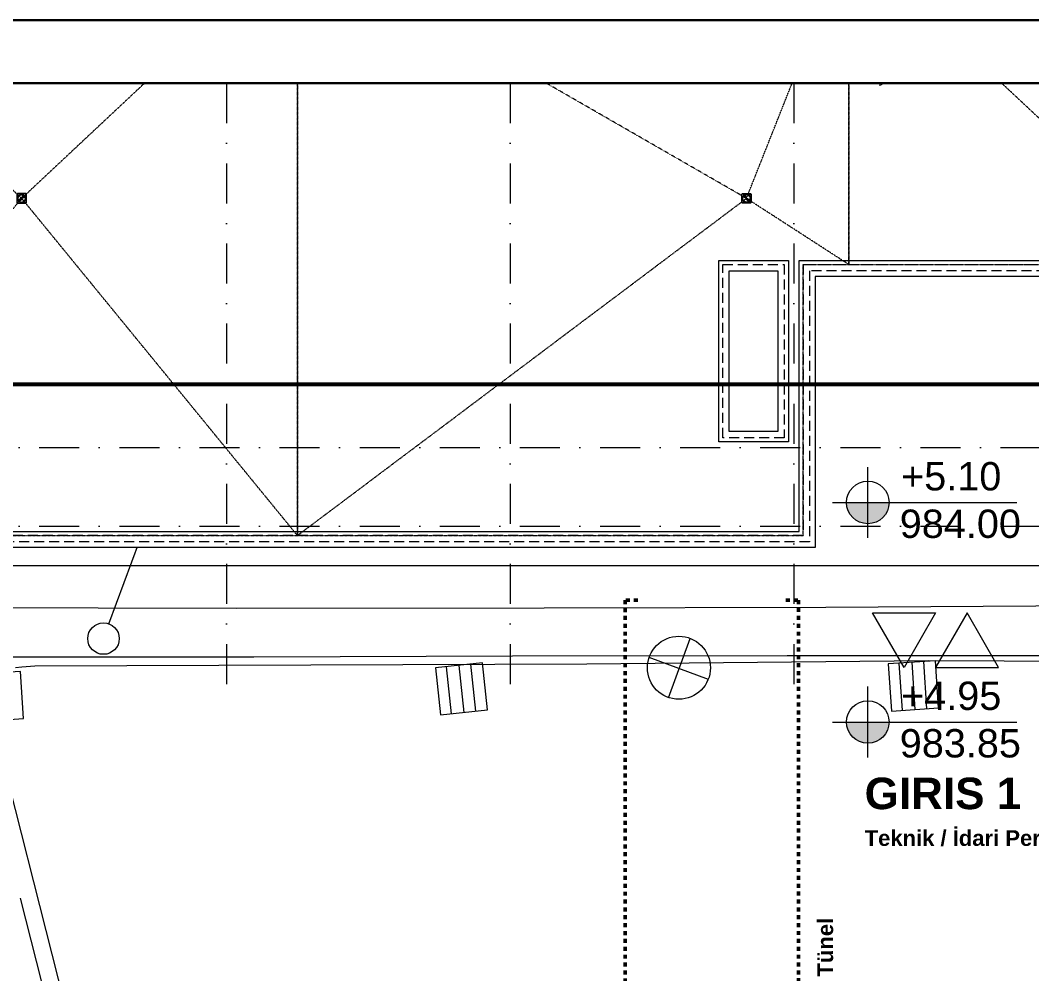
# Model space of a CAD drawing. Header units: centimetres. Extents: x 392964 to 515689, y 49661 to 58661.
# Drawn here: x 401422 to 403027, y 57148 to 58661 of the extents above; entities that cross this region are included whole.
import ezdxf
from ezdxf.enums import TextEntityAlignment as Align
from ezdxf.xclip import XClip

# ---------------------------------------------------------------- set-up
doc = ezdxf.new("R2010")
doc.units = ezdxf.units.CM
doc.header["$XCLIPFRAME"] = 0
for name, pattern in [('11014', [15, 7.5, 7.5]), ('11019', [0]), ('11021', [0]), ('3+1_3b$0$DASHED', [0.25, 0.125, -0.125]), ('ACAD_ISO03W100', [30, 12, -18]), ('BORDER', [1.75, 0.5, -0.25, 0.5, -0.25, 0, -0.25]), ('DASHDOT', [25.4, 12.7, -6.35, 0, -6.35]), ('HIDDEN', [9.525, 6.35, -3.175])]:
    doc.linetypes.add(name, pattern=pattern)
doc.layers.get('0').update_dxf_attribs({"lineweight": 9})
for name, color, linetype, lineweight in [('---___EB_draft00_parselsiniri', 8, 'BORDER', 9), ('---___EB_draft01_aks', 8, 'Continuous', 9), ('---___EB_draft02_tasiyici', 5, 'Continuous', 50), ('---___EB_draft03_cihazlar', 8, 'Continuous', 9), ('---___EB_draft04_ind', 8, 'Continuous', 9), ('0-KRCN-VAZİYET-030426', 8, 'Continuous', 9), ('0-KRCN-Z-ANTET', 71, 'Continuous', 30), ('___T_yazı kot', 8, 'Continuous', 9), ('AS_GOR', 8, 'Continuous', 9), ('AS_PYZ_YOL_ARAC', 8, 'Continuous', 9), ('AS_TA_HIDDEN', 8, 'HIDDEN', 9), ('AS_TES_SUZGEC', 8, 'Continuous', 9), ('AS_YAZI', 8, 'Continuous', 9), ('AS_YAZI_EGIM', 8, 'Continuous', 9), ('GEB-BEZUG', 8, 'Continuous', 9), ('S_CAD_SOK_LAMBASI', 8, 'Continuous', 9), ('S_IZGARA', 8, 'Continuous', 9), ('S_ROGAR_KAPAGI', 8, 'Continuous', 9), ('SINIR_DUVAR_TEK', 8, '11019', 9), ('SINIR_IST_DUVARI', 8, '11021', 9), ('SINIR_TEL_TEK', 8, '11014', 9), ('YOL_SOSE', 8, 'Continuous', 9)]:
    doc.layers.add(name, color=color, linetype=linetype, lineweight=lineweight)
doc.layers.add('---___EB_draft04_yazi', color=8, linetype='Continuous')
doc.styles.add('_yazı-50', font='arial.ttf')
doc.styles.add('Kalin02', font='arialbd.ttf')

# ---------------------------------------------------------------- blocks, each defined once
blk = doc.blocks.new('12003')
at = {"layer": 'S_CAD_SOK_LAMBASI'}
for p, q in [((-1, 5.5), (1, 5.5)), ((0, 0.5), (0, 4.693))]:
    blk.add_line(p, q, dxfattribs=at)
blk.add_circle((0, 0), 0.5, dxfattribs=at)
blk.add_arc((0, 5.53), 0.837, 183.298, 356.9072, dxfattribs=at)
blk = doc.blocks.new('12038')
at = {"layer": 'S_IZGARA'}
for p, q in [((-0.495, -1), (-0.495, 1)), ((0, -1), (0, 1)), ((0.548, -1), (0.548, 1))]:
    blk.add_line(p, q, dxfattribs=at)
at = {"layer": 'S_IZGARA', "flags": 128}
blk.add_lwpolyline([(1, 1), (-1, 1), (-1, -1), (1, -1), (1, 1)], dxfattribs=at)
blk = doc.blocks.new('12027')
at = {"layer": 'S_ROGAR_KAPAGI'}
for p, q in [((0.02, -1.01), (0.02, 0.99)), ((-1, -0.02), (1, -0.02))]:
    blk.add_line(p, q, dxfattribs=at)
blk.add_circle((0.005, -0.002), 1, dxfattribs=at)
blk = doc.blocks.new('Akyurt_Tm33')
at = {"layer": 'SINIR_DUVAR_TEK'}
blk.add_polyline3d([(501824.259, 4439258.418, 985.771), (501833.515, 4439261.92, 985.531), (501847.291, 4439266.942, 985.051), (501863.205, 4439272.759, 984.411), (501875.591, 4439277.305, 984.011)], dxfattribs=at)
at = {"layer": 'SINIR_IST_DUVARI', "elevation": 983.491, "flags": 128}
blk.add_lwpolyline([(501884.342, 4439278.905), (501876.652, 4439276.036)], dxfattribs=at)
at = {"layer": 'SINIR_IST_DUVARI'}
for points in [[(501875.591, 4439277.305, 984.091), (501884.745, 4439280.696, 983.731), (501893.123, 4439283.808, 983.411), (501904.036, 4439287.92, 983.091), (501918.124, 4439293.151, 982.771), (501924.471, 4439295.418, 982.691)], [(501925.085, 4439294.006, 982.851), (501918.349, 4439291.475, 982.811), (501907.031, 4439287.303, 983.051), (501892.509, 4439281.939, 983.371), (501884.342, 4439278.905, 983.491)], [(501876.652, 4439276.036, 983.451), (501868.771, 4439273.127, 983.691), (501859.126, 4439269.571, 983.891), (501850.529, 4439266.363, 984.051), (501840.898, 4439262.772, 984.251), (501826.052, 4439257.281, 984.651)]]:
    blk.add_polyline3d(points, dxfattribs=at)
at = {"layer": 'SINIR_TEL_TEK', "extrusion": (-0.003691, 0.005365, 0.999979), "elevation": 22946.918, "flags": 128}
blk.add_lwpolyline([(501872.557, 4439207.067), (501879.521, 4439196.946)], dxfattribs=at)
at = {"layer": 'YOL_SOSE'}
for points in [[(501872.584, 4439263.151, 983.571), (501877.58, 4439255.203, 983.731), (501877.94, 4439254.936, 983.731), (501878.086, 4439254.866, 983.731), (501878.291, 4439254.82, 983.731), (501878.752, 4439254.934, 983.731), (501879.539, 4439255.458, 983.731), (501879.678, 4439255.584, 983.731), (501879.788, 4439255.793, 983.731), (501879.779, 4439256.047, 983.731), (501879.699, 4439256.257, 983.731), (501874.82, 4439263.662, 983.571), (501869.415, 4439271.495, 983.491)], [(501869.664, 4439273.103, 983.571), (501869.853, 4439273.191, 983.571), (501870.224, 4439273.366, 983.531), (501886.63, 4439279.497, 983.291), (501896.755, 4439283.35, 983.131), (501905.823, 4439286.661, 982.891), (501918.4, 4439291.325, 982.731), (501924.848, 4439293.68, 982.611), (501926.673, 4439294.262, 982.665), (501926.743, 4439294.253, 982.665), (501926.858, 4439294.198, 982.665), (501926.929, 4439294.13, 982.665), (501932.186, 4439286.796, 983.025), (501938.46, 4439277.816, 983.105), (501946.551, 4439266.563, 983.025), (501954.507, 4439255.175, 983.025), (501959.402, 4439247.977, 983.185), (501969.202, 4439233.705, 983.345), (501976.935, 4439222.867, 983.505), (501988.749, 4439206.128, 983.825), (501994.563, 4439197.769, 983.745), (502008.907, 4439177.023, 984.131), (502018.773, 4439163.18, 984.291), (502021.701, 4439158.944, 984.451)]]:
    blk.add_polyline3d(points, dxfattribs=at)
at = {"layer": 'S_CAD_SOK_LAMBASI'}
blk.add_blockref('12003', (501871.969, 4439274.933, 983.411), dxfattribs=at)
at = {"layer": 'S_IZGARA'}
for p, xscale, yscale, zscale, rotation in [((501896.594, 4439282.432, 983.131), 0.7500000000000001, 0.7500000000000001, 0.7500000000000001, 204.1110702664103), ((501883.176, 4439277.372, 983.411), 0.75, 0.75, 0.75, 206.2924396918266), ((501869.478, 4439272.052, 983.571), 0.7500000000000002, 0.7500000000000002, 0.7500000000000002, 204.1753784397529)]:
    blk.add_blockref('12038', p, dxfattribs=dict(at, xscale=xscale, yscale=yscale, zscale=zscale, rotation=rotation))
at = {"layer": 'S_ROGAR_KAPAGI'}
blk.add_blockref('12027', (501889.411, 4439280.396, 983.251), dxfattribs=at)
blk = doc.blocks.new('Aks_T')
at = {"layer": '---___EB_draft01_aks', "linetype": 'DASHDOT', "ltscale": 10}
for points in [[(17220, 550), (17220, -5450)], [(18120, 550), (18120, -5450)], [(19020, 550), (19020, -5450)], [(-430, -4650), (23050, -4650)], [(-430, -4900), (23050, -4900)]]:
    blk.add_lwpolyline(points, dxfattribs=at)
blk = doc.blocks.new('OPK-site-surrounding-R01')
at = {"layer": '---___EB_draft00_parselsiniri', "linetype": 'DASHDOT', "ltscale": 5, "const_width": 5, "flags": 128}
blk.add_lwpolyline([(-303.7, 52.5), (22545.3, 391.1), (23723.4, -711), (24047.6, -4450), (-299.9, -4450)], close=True, dxfattribs=at)
at = {"layer": 'AS_PYZ_YOL_ARAC'}
blk.add_lwpolyline([(22800, -3450), (22800, 430.1, 0.418558), (21785.2, 1430), (18554.6, 1382.1, 0.087007), (17706.4, 1220.4), (16627.8, 812, -0.090739), (15742.5, 650), (12082.5, 650, -0.076048), (11335, 764.3), (10161.2, 1132.1, 0.079773), (9376.7, 1246.2), (245.2, 1110.9, 0.409882), (-740, 111), (-740, -5306.6, 0.532608), (-326.8, -5584.4), (765.6, -5139.5, -0.096996), (1350.2, -5025), (22550, -5025, 0.414214), (22800, -4775), (22800, -3450)], format="xyb", dxfattribs=at)
at = {"layer": '---___EB_draft04_yazi', "insert": (18975, -6503.9), "char_height": 100, "attachment_point": 1, "rotation": 90, "style": 'Kalin02'}
blk.add_mtext_dynamic_manual_height_columns('{\\H0.5x;Altta Tünel}', width=1082.303, gutter_width=750, heights=[458.4], dxfattribs=at)
blk = doc.blocks.new('kot01')
at = {"layer": '___T_yazı kot'}
h = blk.add_hatch(color=8, dxfattribs=at)
edge = h.paths.add_edge_path()
edge.add_arc((0, 0), 0.3, 180, 360)
edge.add_line((0.3, 0), (-0.3, 0))
for p, q in [((0, -0.5), (0, 0.5)), ((-0.5, 0), (2.1, 0))]:
    blk.add_line(p, q, dxfattribs=at)
blk.add_circle((0, 0), 0.3, dxfattribs=at)
at = {"layer": '___T_yazı kot', "style": '_yazı-50'}
for tag, p in [('INCE', (0.434, 0.1)), ('KABA', (0.434, -0.5))]:
    blk.add_attdef(tag, p, '', height=0.4, dxfattribs=at)
blk = doc.blocks.new('STR_R')
at = {"layer": 'AS_TA_HIDDEN', "linetype": 'HIDDEN', "ltscale": 5}
for p, q in [((18930, -4070), (18930, -4930)), ((18930, -4070), (19770, -4070)), ((19750, -4090), (18950, -4090)), ((18950, -4090), (18950, -4950)), ((18930, -4930), (14370, -4930)), ((18950, -4950), (14350, -4950))]:
    blk.add_line(p, q, dxfattribs=at)
for points in [[(18870, -4620), (18675, -4620), (18675, -4070), (18870, -4070)], [(18850, -4600), (18695, -4600), (18695, -4090), (18850, -4090)]]:
    blk.add_lwpolyline(points, close=True, dxfattribs=at)
blk = doc.blocks.new('OPK-03-1_RD')
blk.add_wipeout([(-68, -4968), (-68, -2232), (232, -2232), (232, -1765), (-165, -1765), (-165, -1305), (-68, -1305), (-68, 68), (13332, 68), (13332, 168), (13858, 168), (13858, -207), (14357, -207), (14357, 68), (18832, 68), (18832, 293), (22793, 293), (22793, -768), (22568, -768), (22568, -1305), (22665, -1305), (22665, -1765), (22393, -1765), (22393, -2232), (22568, -2232), (22568, -2318), (22393, -2318), (22393, -3232), (22568, -3232), (22568, -4968), (19732, -4968), (19732, -4108), (18968, -4108), (18968, -4968), (8935, -4968), (8935, -4718), (8168, -4718), (8168, -4968)])
at = {"layer": 'AS_GOR'}
for points in [[(22568, -3232), (22568, -4968), (22482, -4968), (22482, -4518), (19818, -4518), (19818, -4968), (19732, -4968), (19732, -4108), (18968, -4108), (18968, -4968), (14332, -4968)], [(14383, -4917), (18917, -4917), (18917, -4057), (19783, -4057), (19783, -4467), (22517, -4467), (22517, -3283)]]:
    blk.add_lwpolyline(points, dxfattribs=at)
for points in [[(18883, -4633), (18662, -4633), (18662, -4057), (18883, -4057)], [(18695, -4090), (18850, -4090), (18850, -4600), (18695, -4600)]]:
    blk.add_lwpolyline(points, close=True, dxfattribs=at)
at = {"layer": 'AS_TA_HIDDEN', "linetype": 'HIDDEN', "ltscale": 5}
for points in [[(18870, -4620), (18675, -4620), (18675, -4070), (18870, -4070)], [(18850, -4600), (18695, -4600), (18695, -4090), (18850, -4090)]]:
    blk.add_lwpolyline(points, close=True, dxfattribs=at)
blk.add_blockref('STR_R', (0, 0))
blk = doc.blocks.new('Einfügepunkt')
at = {"layer": 'GEB-BEZUG'}
for p, q in [((-1, -1), (1, 1)), ((-1, 1), (1, -1))]:
    blk.add_line(p, q, dxfattribs=at)
blk = doc.blocks.new('sifonik-suzgec')
at = {"layer": 'AS_TES_SUZGEC', "ltscale": 25}
for p, q in [((-15, 13), (-13, 15)), ((-15, 13), (-15, -13)), ((-12.9, 0.2), (-13.1, 0)), ((13, 15), (-13, 15)), ((-12.9, 0.2), (-12.2, 0.2)), ((-12.4, 3.5), (-12.6, 3.4)), ((-12.6, 3.4), (-12.5, 3.2)), ((-12.6, 3.4), (-11.9, 3.2)), ((-12.5, 3.2), (-11.8, 3)), ((-12.4, 3.5), (-11.7, 3.3)), ((-12.3, 0), (-12.2, 0.2)), ((-12.2, 0.2), (-11.8, 0.2)), ((-11.9, 3.2), (-11.7, 3.3)), ((-11.8, 3), (-11.9, 3.2)), ((-11.4, 2.9), (-11.8, 3)), ((-11.7, 3.3), (-11.3, 3.2)), ((-10.5, 1.6), (-11.7, 1.7)), ((-11.7, 1.4), (-10.6, 1.2)), ((-11.1, 6.6), (-11.3, 6.5)), ((-11.3, 6.5), (-11.3, 6.3)), ((-11.3, 6.5), (-10.7, 6.2)), ((-11.3, 6.3), (-10.6, 5.9)), ((-11.1, 6.6), (-10.4, 6.2)), ((-11, 4.3), (-9.9, 3.9)), ((-9.8, 4.2), (-10.8, 4.7)), ((-10.7, 6.2), (-10.4, 6.2)), ((-10.6, 5.9), (-10.7, 6.2)), ((-10.3, 5.7), (-10.6, 5.9)), ((-10.6, 1.2), (-10.5, 1.6)), ((-10.4, 6.2), (-10.1, 6.1)), ((-9.9, 3.9), (-9.8, 4.2)), ((-9.5, 7), (-8.5, 6.3)), ((-8.3, 6.6), (-9.3, 7.3)), ((-9.2, 9.2), (-9.2, 9)), ((-9, 9.2), (-9.2, 9.2)), ((-9.2, 9.2), (-8.7, 8.7)), ((-9.2, 9), (-8.7, 8.5)), ((-9, 9.2), (-8.5, 8.7)), ((-8.7, 8.7), (-8.5, 8.7)), ((-8.7, 8.5), (-8.7, 8.7)), ((-8.5, 8.2), (-8.7, 8.5)), ((-8.5, 8.7), (-8.2, 8.5)), ((-8.5, 6.3), (-8.3, 6.6)), ((-7.3, 9.3), (-6.6, 8.3)), ((-6.3, 8.5), (-7, 9.5)), ((-6.5, 11.3), (-6.6, 11.1)), ((-6.6, 11.1), (-6.2, 10.4)), ((-6.6, 8.3), (-6.3, 8.5)), ((-6.5, 11.3), (-6.2, 10.7)), ((-6.3, 11.3), (-6.5, 11.3)), ((-6.3, 11.3), (-5.9, 10.6)), ((-6.2, 10.7), (-5.9, 10.6)), ((-6.2, 10.4), (-6.2, 10.7)), ((-6.1, 10.1), (-6.2, 10.4)), ((-5.9, 10.6), (-5.7, 10.3)), ((-4.7, 10.8), (-4.2, 9.8)), ((-3.9, 9.9), (-4.3, 11)), ((-4.2, 9.8), (-3.9, 9.9)), ((-3.4, 12.6), (-3.5, 12.4)), ((-3.5, 12.4), (-3.3, 11.7)), ((-3.4, 12.6), (-3.2, 11.9)), ((-3.2, 12.5), (-3.4, 12.6)), ((-3.3, 11.7), (-3.2, 11.9)), ((-3.2, 11.3), (-3.3, 11.7)), ((-0.6, 0.6), (-3.3, -1.2)), ((-3.3, -1.3), (-0.5, 0.5)), ((-3.2, 12.5), (-3, 11.8)), ((-3.2, 11.9), (-3, 11.8)), ((-3, 11.8), (-2.9, 11.4)), ((-1.7, 11.7), (-1.6, 10.5)), ((-1.6, 10.5), (-1.2, 10.6)), ((-1.2, 10.6), (-1.4, 11.7)), ((1.8, 4.2), (-0.6, 0.6)), ((-0.6, 0.6), (-0.5, 0.5)), ((-0.5, 0.5), (1.8, 4.1)), ((-0.5, 0.5), (0, 0)), ((0, 13.1), (-0.2, 12.9)), ((-0.2, 12.9), (-0.2, 12.2)), ((-0.2, 12.2), (0, 12.3)), ((-0.2, 11.8), (-0.2, 12.2)), ((0, 13.1), (0, 12.3)), ((0.2, 12.9), (0, 13.1)), ((0, 12.3), (0.2, 12.2)), ((0, 0), (2.6, 2.6)), ((0, 0), (0, 0.2)), ((0.2, 12.9), (0.2, 12.2)), ((0.2, 12.2), (0.2, 11.8)), ((3.3, 1.3), (0.5, -0.5)), ((0.6, -0.6), (3.3, 1.2)), ((1.4, 11.7), (1.2, 10.6)), ((1.2, 10.6), (1.6, 10.5)), ((1.6, 10.5), (1.7, 11.7)), ((1.9, 4.3), (1.8, 4.2)), ((1.8, 4.2), (1.8, 4.1)), ((1.8, 4.2), (1.8, 4.2)), ((1.8, 4.1), (1.8, 4.2)), ((2.6, 2.6), (1.8, 4.2)), ((1.8, 4.1), (2.6, 2.6)), ((3.8, 7.3), (1.9, 4.3)), ((1.9, 4.3), (3.9, 7.2)), ((1.9, 4.2), (1.9, 4.3)), ((1.9, 4.3), (1.9, 4.2)), ((1.9, 4.3), (1.9, 4.3)), ((2.7, 2.7), (1.9, 4.3)), ((1.9, 4.2), (2.7, 2.7)), ((2.6, 2.6), (2.6, 2.6)), ((2.6, 2.6), (2.6, 2.6)), ((2.6, 2.6), (3.3, 1.3)), ((3.3, 1.3), (2.6, 2.6)), ((2.7, 2.7), (7.7, 7.7)), ((2.7, 2.7), (2.7, 2.7)), ((2.7, 2.7), (2.7, 2.7)), ((2.7, 2.7), (3.4, 1.4)), ((3.4, 1.4), (2.7, 2.7)), ((2.9, 11.4), (3, 11.8)), ((3.2, 12.5), (3, 11.8)), ((3, 11.8), (3.2, 11.9)), ((3.4, 12.6), (3.2, 11.9)), ((3.4, 12.6), (3.2, 12.5)), ((3.2, 11.9), (3.3, 11.7)), ((3.3, 11.7), (3.2, 11.3)), ((3.5, 12.4), (3.3, 11.7)), ((3.3, 1.2), (3.5, 1.3)), ((3.3, 1.3), (3.3, 1.3)), ((3.3, 1.2), (3.3, 1.3)), ((3.3, 1.3), (3.3, 1.2)), ((3.5, 12.4), (3.4, 12.6)), ((7.2, 3.9), (3.4, 1.4)), ((3.4, 1.4), (3.4, 1.4)), ((3.5, 1.3), (3.4, 1.4)), ((3.4, 1.4), (3.5, 1.3)), ((3.5, 1.3), (7.3, 3.8)), ((3.8, 7.3), (4.1, 7.7)), ((4.3, 11), (3.9, 9.9)), ((3.9, 9.9), (4.2, 9.8)), ((4.1, 7.7), (5.7, 10.3)), ((4.2, 9.8), (4.7, 10.8)), ((5.7, 10.3), (5.9, 10.5)), ((6.3, 11.3), (5.9, 10.5)), ((5.9, 10.5), (6.1, 10.6)), ((6.5, 11.3), (6.1, 10.6)), ((6.1, 10.6), (6.2, 10.3)), ((6.2, 10.3), (6.1, 10.1)), ((6.6, 11.1), (6.2, 10.3)), ((6.5, 11.3), (6.3, 11.3)), ((6.6, 11.1), (6.5, 11.3)), ((6.6, 9.8), (6.8, 9.9)), ((7.2, 9.3), (7.4, 9.5)), ((7.7, 4.1), (7.3, 3.8)), ((7.7, 9.2), (7.6, 9.1)), ((7.7, 7.7), (8.6, 8.6)), ((7.7, 4.1), (10.3, 5.7)), ((10.3, 5.8), (7.9, 4.3)), ((8.2, 8.5), (8.4, 8.6)), ((9, 9.2), (8.4, 8.6)), ((8.4, 8.6), (8.6, 8.6)), ((8.6, 8.4), (8.5, 8.2)), ((9.2, 9.2), (8.6, 8.6)), ((9.2, 9), (8.6, 8.4)), ((8.6, 8.6), (8.6, 8.4)), ((9.2, 9.2), (9, 9.2)), ((9.1, 7.6), (9.2, 7.7)), ((9.2, 9), (9.2, 9.2)), ((9.3, 7.2), (9.5, 7.4)), ((9.9, 6.8), (9.8, 6.6)), ((10.1, 6.1), (10.3, 6.2)), ((11.1, 6.6), (10.3, 6.2)), ((10.3, 6.2), (10.6, 6.1)), ((10.5, 6), (10.3, 5.8)), ((10.3, 5.7), (10.5, 5.9)), ((10.3, 5.8), (10.3, 5.7)), ((11.3, 6.3), (10.5, 5.9)), ((10.6, 6.1), (10.5, 6)), ((10.5, 5.9), (10.5, 6)), ((11.3, 6.5), (10.6, 6.1)), ((11.3, 6.5), (11.1, 6.6)), ((11.3, 6.3), (11.3, 6.5)), ((11.7, 3.3), (11.3, 3.2)), ((11.4, 2.9), (11.8, 3)), ((12.4, 3.5), (11.7, 3.3)), ((11.9, 3.2), (11.7, 3.3)), ((11.8, 3), (11.9, 3.2)), ((12.5, 3.2), (11.8, 3)), ((12.2, 0.2), (11.8, 0.2)), ((12.6, 3.4), (11.9, 3.2)), ((12.3, 0), (12.2, 0.2)), ((12.9, 0.2), (12.2, 0.2)), ((12.6, 3.4), (12.4, 3.5)), ((12.5, 3.2), (12.6, 3.4)), ((13.1, 0), (12.9, 0.2)), ((13, 15), (15, 13)), ((15, -13), (15, 13)), ((-13, -15), (-15, -13)), ((-13.1, 0), (-12.9, -0.2)), ((-13.1, 0), (-12.3, 0)), ((-13, -15), (13, -15)), ((-12.9, -0.2), (-12.2, -0.2)), ((-12.5, -3.2), (-12.6, -3.4)), ((-12.6, -3.4), (-11.9, -3.2)), ((-12.6, -3.4), (-12.4, -3.5)), ((-12.5, -3.2), (-11.8, -3)), ((-12.4, -3.5), (-11.7, -3.3)), ((-12.2, -0.2), (-12.3, 0)), ((-11.8, -0.2), (-12.2, -0.2)), ((-11.9, -3.2), (-11.8, -3)), ((-11.7, -3.3), (-11.9, -3.2)), ((-11.8, -3), (-11.4, -2.9)), ((-10.6, -1.2), (-11.7, -1.4)), ((-11.7, -1.7), (-10.5, -1.6)), ((-11.3, -3.2), (-11.7, -3.3)), ((-11.3, -6.3), (-10.5, -5.9)), ((-11.3, -6.5), (-10.6, -6.1)), ((-11.3, -6.3), (-11.3, -6.5)), ((-11.3, -6.5), (-11.1, -6.6)), ((-11.1, -6.6), (-10.3, -6.2)), ((-9.9, -3.9), (-11, -4.3)), ((-10.8, -4.7), (-9.8, -4.2)), ((-10.5, -1.6), (-10.6, -1.2)), ((-10.6, -6.1), (-10.5, -5.9)), ((-10.3, -6.2), (-10.6, -6.1)), ((-10.5, -5.9), (-10.3, -5.7)), ((-10.3, -5.7), (-7.7, -4.1)), ((-10.1, -6.1), (-10.3, -6.2)), ((-9.8, -4.2), (-9.9, -3.9)), ((-9.9, -6.8), (-9.8, -6.6)), ((-9.3, -7.2), (-9.5, -7.4)), ((-9.1, -7.6), (-9.2, -7.7)), ((-9.2, -9), (-8.6, -8.4)), ((-9.2, -9.2), (-8.6, -8.6)), ((-9.2, -9), (-9.2, -9.2)), ((-9.2, -9.2), (-9, -9.2)), ((-9, -9.2), (-8.4, -8.6)), ((-8.6, -8.6), (-7.7, -7.7)), ((-8.6, -8.4), (-8.5, -8.2)), ((-8.6, -8.6), (-8.6, -8.4)), ((-8.4, -8.6), (-8.6, -8.6)), ((-8.2, -8.5), (-8.4, -8.6)), ((-7.7, -7.7), (-2.7, -2.7)), ((-7.7, -4.1), (-7.3, -3.8)), ((-7.7, -9.2), (-7.6, -9.1)), ((-7.2, -9.3), (-7.4, -9.5)), ((-3.5, -1.3), (-7.3, -3.8)), ((-7.3, -3.9), (-3.4, -1.4)), ((-6.6, -9.8), (-6.8, -9.9)), ((-6.6, -11.1), (-6.2, -10.3)), ((-6.6, -11.1), (-6.5, -11.3)), ((-6.5, -11.3), (-6.1, -10.6)), ((-6.5, -11.3), (-6.3, -11.3)), ((-6.3, -11.3), (-5.9, -10.5)), ((-6.2, -10.3), (-6.1, -10.1)), ((-6.1, -10.6), (-6.2, -10.3)), ((-6, -10.5), (-6.1, -10.6)), ((-5.8, -10.3), (-6, -10.5)), ((-6, -10.5), (-5.9, -10.5)), ((-5.9, -10.5), (-5.7, -10.3)), ((-4.3, -7.9), (-5.8, -10.3)), ((-5.7, -10.3), (-5.8, -10.3)), ((-5.7, -10.3), (-4.1, -7.7)), ((-3.8, -7.3), (-4.1, -7.7)), ((-1.9, -4.3), (-3.9, -7.3)), ((-3.8, -7.3), (-1.9, -4.3)), ((-3.3, -1.2), (-3.5, -1.3)), ((-3.5, -1.3), (-3.4, -1.4)), ((-3.4, -1.4), (-3.5, -1.3)), ((-3.5, -12.4), (-3.3, -11.7)), ((-3.5, -12.4), (-3.4, -12.6)), ((-3.4, -1.4), (-3.4, -1.4)), ((-2.7, -2.7), (-3.4, -1.4)), ((-3.4, -1.4), (-2.7, -2.7)), ((-3.4, -12.6), (-3.2, -11.9)), ((-3.4, -12.6), (-3.2, -12.5)), ((-3.3, -1.3), (-3.3, -1.2)), ((-3.3, -1.2), (-3.3, -1.3)), ((-3.3, -1.3), (-3.3, -1.3)), ((-2.6, -2.6), (-3.3, -1.3)), ((-3.3, -1.3), (-2.6, -2.6)), ((-3.2, -11.3), (-3.3, -11.7)), ((-3.3, -11.7), (-3.2, -11.9)), ((-3.2, -11.9), (-3, -11.8)), ((-3.2, -12.5), (-3, -11.8)), ((-3, -11.8), (-2.9, -11.4)), ((-2.7, -2.7), (-2.7, -2.7)), ((-2.7, -2.7), (-1.9, -4.3)), ((-1.9, -4.2), (-2.7, -2.7)), ((-2.7, -2.7), (-2.7, -2.7)), ((-2.6, -2.6), (0, 0)), ((-2.6, -2.6), (-2.6, -2.6)), ((-2.6, -2.6), (-1.8, -4.2)), ((-1.8, -4.1), (-2.6, -2.6)), ((-2.6, -2.6), (-2.6, -2.6)), ((-1.9, -4.3), (-1.8, -4.2)), ((-1.9, -4.2), (-1.9, -4.3)), ((-1.9, -4.3), (-1.9, -4.2)), ((-1.9, -4.3), (-1.9, -4.3)), ((0.5, -0.5), (-1.8, -4.1)), ((-1.8, -4.2), (0.6, -0.6)), ((-1.8, -4.2), (-1.8, -4.1)), ((-1.8, -4.1), (-1.8, -4.2)), ((-1.8, -4.2), (-1.8, -4.2)), ((0, 0), (-0.3, 0)), ((-0.2, -11.8), (-0.2, -12.2)), ((-0.2, -12.2), (0, -12.3)), ((-0.2, -12.9), (-0.2, -12.2)), ((-0.2, -12.9), (0, -13.1)), ((0, 0), (0.5, -0.5)), ((0, 0), (0.2, 0)), ((0, 0), (0, -0.3)), ((0, -12.3), (0.2, -12.2)), ((0, -13.1), (0, -12.3)), ((0, -13.1), (0.2, -12.9)), ((0.2, -12.2), (0.2, -11.8)), ((0.2, -12.9), (0.2, -12.2)), ((0.6, -0.6), (0.5, -0.5)), ((2.9, -11.4), (3, -11.8)), ((3, -11.8), (3.2, -11.9)), ((3.2, -12.5), (3, -11.8)), ((3.3, -11.7), (3.2, -11.3)), ((3.2, -11.9), (3.3, -11.7)), ((3.4, -12.6), (3.2, -11.9)), ((3.2, -12.5), (3.4, -12.6)), ((3.5, -12.4), (3.3, -11.7)), ((3.4, -12.6), (3.5, -12.4)), ((5.7, -10.3), (5.9, -10.6)), ((5.9, -10.6), (6.2, -10.7)), ((6.3, -11.3), (5.9, -10.6)), ((6.2, -10.4), (6.1, -10.1)), ((6.2, -10.7), (6.2, -10.4)), ((6.6, -11.1), (6.2, -10.4)), ((6.5, -11.3), (6.2, -10.7)), ((6.3, -11.3), (6.5, -11.3)), ((6.5, -11.3), (6.6, -11.1)), ((8.2, -8.5), (8.5, -8.7)), ((8.7, -8.5), (8.5, -8.2)), ((8.5, -8.7), (8.7, -8.7)), ((9, -9.2), (8.5, -8.7)), ((8.7, -8.7), (8.7, -8.5)), ((9.2, -9), (8.7, -8.5)), ((9.2, -9.2), (8.7, -8.7)), ((9, -9.2), (9.2, -9.2)), ((9.2, -9.2), (9.2, -9)), ((10.1, -6.1), (10.4, -6.2)), ((10.6, -5.9), (10.3, -5.7)), ((10.4, -6.2), (10.7, -6.2)), ((11.1, -6.6), (10.4, -6.2)), ((10.7, -6.2), (10.6, -5.9)), ((11.3, -6.3), (10.6, -5.9)), ((11.3, -6.5), (10.7, -6.2)), ((11.1, -6.6), (11.3, -6.5)), ((11.3, -3.2), (11.7, -3.3)), ((11.3, -6.5), (11.3, -6.3)), ((11.8, -3), (11.4, -2.9)), ((11.7, -3.3), (11.9, -3.2)), ((12.4, -3.5), (11.7, -3.3)), ((11.8, -0.2), (12.2, -0.2)), ((11.9, -3.2), (11.8, -3)), ((12.5, -3.2), (11.8, -3)), ((12.6, -3.4), (11.9, -3.2)), ((12.2, -0.2), (12.3, 0)), ((12.9, -0.2), (12.2, -0.2)), ((13.1, 0), (12.3, 0)), ((12.4, -3.5), (12.6, -3.4)), ((12.6, -3.4), (12.5, -3.2)), ((12.9, -0.2), (13.1, 0)), ((15, -13), (13, -15))]:
    blk.add_line(p, q, dxfattribs=at)
for centre, radius in [((0, 0), 13.1), ((-12.5, 12.5), 0.3), ((12.5, 12.5), 0.3), ((-12.5, -12.5), 0.3), ((12.5, -12.5), 0.3)]:
    blk.add_circle(centre, radius, dxfattribs=at)
for centre, radius, start, end in [((0, 0), 12.9, 165.8007, 179.1993), ((0, 0), 12.6, 165.8198, 179.1802), ((0, 0), 12.9, 150.8007, 164.1993), ((0, 0), 12.6, 150.8198, 164.1802), ((0, 0), 12.1, 165.8539, 179.1461), ((0, 0), 12, 165.8607, 179.1393), ((0, 0), 11.8, 165.8753, 179.1247), ((0, 0), 11.8, 171.6247, 173.3753), ((0, 0), 12.1, 150.8539, 164.1461), ((0, 0), 12, 150.8607, 164.1393), ((0, 0), 11.8, 150.8753, 164.1247), ((0, 0), 12.9, 135.8007, 149.1993), ((0, 0), 11.8, 156.6247, 158.3753), ((0, 0), 12.6, 135.8198, 149.1802), ((0, 0), 12.1, 135.8539, 149.1461), ((0, 0), 12, 135.8607, 149.1393), ((0, 0), 11.8, 135.8753, 149.1247), ((0, 0), 11.8, 141.6247, 143.3753), ((0, 0), 12.9, 120.8007, 134.1993), ((0, 0), 12.6, 120.8198, 134.1802), ((0, 0), 12.1, 120.8539, 134.1461), ((0, 0), 12, 120.8607, 134.1393), ((0, 0), 11.8, 120.8753, 134.1247), ((0, 0), 11.8, 126.6247, 128.3753), ((0, 0), 12.9, 105.8007, 119.1993), ((0, 0), 12.6, 105.8198, 119.1802), ((0, 0), 12.1, 105.8539, 119.1461), ((0, 0), 12, 105.8607, 119.1393), ((0, 0), 11.8, 105.8753, 119.1247), ((0, 0), 11.8, 111.6247, 113.3753), ((0, 0), 12.9, 90.8007, 104.1993), ((0, 0), 12.6, 90.8198, 104.1802), ((0, 0), 12.1, 90.8539, 104.1461), ((0, 0), 12, 90.8607, 104.1393), ((0, 0), 11.8, 90.8753, 104.1247), ((0, 0), 11.8, 96.6247, 98.3753), ((0, 0), 12.9, 75.8007, 89.1993), ((0, 0), 12.6, 75.8198, 89.1802), ((0, 0), 12.1, 75.8539, 89.1461), ((0, 0), 12, 75.8607, 89.1393), ((0, 0), 11.8, 75.8753, 89.1247), ((0, 0), 11.8, 81.6247, 83.3753), ((0, 0), 11.8, 60.8753, 74.1247), ((0, 0), 12.1, 60.8539, 74.1461), ((0, 0), 12, 60.8607, 74.1393), ((0, 0), 12.6, 60.8198, 74.1802), ((0, 0), 12.9, 60.8007, 74.1993), ((5.9, 5.9), 2.58, 45, 135.7807), ((0, 0), 11.8, 66.6247, 68.3753), ((0, 0), 11.8, 45.8753, 59.1247), ((0, 0), 12.1, 45.8539, 59.1461), ((0, 0), 12, 55.6693, 59.1393), ((0, 0), 12.6, 45.8198, 59.1802), ((0, 0), 12.9, 45.8007, 59.1993), ((0, 0), 12, 52.1808, 55.6693), ((0, 0), 12, 45.8607, 50.069), ((5.9, 5.9), 2.58, 321.1789, 45), ((5.9, 5.9), 2.58, 314.2193, 321.1789), ((0, 0), 11.8, 30.8753, 44.1247), ((0, 0), 12, 39.931, 44.1393), ((0, 0), 12.1, 30.8539, 44.1461), ((0, 0), 12.6, 30.8198, 44.1802), ((0, 0), 12.9, 30.8007, 44.1993), ((0, 0), 12, 34.3307, 37.8192), ((0, 0), 12, 30.8607, 34.3307), ((0, 0), 11.8, 15.8753, 29.1247), ((0, 0), 12, 15.8607, 29.1393), ((0, 0), 12.1, 15.8539, 29.1461), ((0, 0), 12.6, 15.8198, 29.1802), ((0, 0), 12.9, 15.8007, 29.1993), ((0, 0), 11.8, 0.8753, 14.1247), ((0, 0), 12, 0.8607, 14.1393), ((0, 0), 12.1, 0.8539, 14.1461), ((0, 0), 12.6, 0.8198, 14.1802), ((0, 0), 12.9, 0.8007, 14.1993), ((0, 0), 12.9, 180.8007, 194.1993), ((0, 0), 12.6, 180.8198, 194.1802), ((0, 0), 12.9, 195.8007, 209.1993), ((0, 0), 12.1, 180.8539, 194.1461), ((0, 0), 12.6, 195.8198, 209.1802), ((0, 0), 12, 180.8607, 194.1393), ((0, 0), 11.8, 180.8753, 194.1247), ((0, 0), 11.8, 186.6247, 188.3753), ((0, 0), 12.1, 195.8539, 209.1461), ((0, 0), 12, 195.8607, 209.1393), ((0, 0), 11.8, 195.8753, 209.1247), ((0, 0), 12.9, 210.8007, 224.1993), ((0, 0), 11.8, 201.6247, 203.3753), ((0, 0), 12.6, 210.8198, 224.1802), ((0, 0), 12.1, 210.8539, 224.1461), ((0, 0), 12, 210.8607, 214.3307), ((0, 0), 11.8, 210.8753, 224.1247), ((0, 0), 12, 214.3307, 217.8192), ((0, 0), 12, 219.931, 224.1393), ((0, 0), 12.9, 225.8007, 239.1993), ((0, 0), 12.6, 225.8198, 239.1802), ((-5.9, -5.9), 2.58, 134.2193, 225), ((0, 0), 12, 225.8607, 230.069), ((0, 0), 12.1, 225.8539, 239.1461), ((0, 0), 11.8, 225.8753, 239.1247), ((-5.9, -5.9), 2.58, 225, 308.8211), ((0, 0), 12, 232.1808, 235.6693), ((0, 0), 12, 235.6693, 239.1393), ((0, 0), 12.9, 240.8007, 254.1993), ((0, 0), 12.6, 240.8198, 254.1802), ((0, 0), 12.1, 240.8539, 254.1461), ((0, 0), 12, 240.8607, 254.1393), ((0, 0), 11.8, 240.8753, 254.1247), ((-5.9, -5.9), 2.58, 308.8211, 315.7807), ((0, 0), 12.9, 255.8007, 269.1993), ((0, 0), 12.6, 255.8198, 269.1802), ((0, 0), 12.1, 255.8539, 269.1461), ((0, 0), 11.8, 255.8753, 269.1247), ((0, 0), 12, 255.8607, 269.1393), ((0, 0), 11.8, 270.8753, 284.1247), ((0, 0), 12, 270.8607, 284.1393), ((0, 0), 12.1, 270.8539, 284.1461), ((0, 0), 12.6, 270.8198, 284.1802), ((0, 0), 12.9, 270.8007, 284.1993), ((0, 0), 11.8, 285.8753, 299.1247), ((0, 0), 12, 285.8607, 299.1393), ((0, 0), 12.1, 285.8539, 299.1461), ((0, 0), 12.6, 285.8198, 299.1802), ((0, 0), 12.9, 285.8007, 299.1993), ((0, 0), 11.8, 300.8753, 314.1247), ((0, 0), 12, 300.8607, 314.1393), ((0, 0), 12.1, 300.8539, 314.1461), ((0, 0), 12.6, 300.8198, 314.1802), ((0, 0), 12.9, 300.8007, 314.1993), ((0, 0), 11.8, 315.8753, 329.1247), ((0, 0), 12, 315.8607, 329.1393), ((0, 0), 12.1, 315.8539, 329.1461), ((0, 0), 12.6, 315.8198, 329.1802), ((0, 0), 12.9, 315.8007, 329.1993), ((0, 0), 11.8, 330.8753, 344.1247), ((0, 0), 12, 330.8607, 344.1393), ((0, 0), 12.1, 330.8539, 344.1461), ((0, 0), 12.6, 330.8198, 344.1802), ((0, 0), 12.9, 330.8007, 344.1993), ((0, 0), 11.8, 345.8753, 359.1247), ((0, 0), 12, 345.8607, 359.1393), ((0, 0), 12.1, 345.8539, 359.1461), ((0, 0), 12.6, 345.8198, 359.1802), ((0, 0), 12.9, 345.8007, 359.1993)]:
    blk.add_arc(centre, radius, start, end, dxfattribs=at)
for points, knots in [([(7.7, 7.7), (7.6, 7.8), (7.5, 7.9), (7.1, 8.2), (6.8, 8.3), (6.2, 8.4), (5.9, 8.5), (5.6, 8.4), (5.4, 8.4), (5.2, 8.3), (4.7, 8.2), (4.6, 8.1), (4.3, 7.9), (4.1, 7.7), (3.9, 7.5), (3.9, 7.4), (3.8, 7.3)], [-0.783062, -0.783062, -0.783062, -0.783062, -0.634163, -0.634163, -0.192454, -0.192454, 0.106051, 0.106051, 0.106051, 0.404556, 0.404556, 0.625445, 0.625445, 0.846335, 0.846335, 0.994853, 0.994853, 0.994853, 0.994853]), ([(3.8, 7.3), (3.8, 7.3), (3.8, 7.3), (3.8, 7.3), (3.8, 7.3), (3.8, 7.3)], [0.994853329, 0.994853329, 0.994853329, 0.994853329, 0.995833954, 0.995833954, 0.996814579, 0.996814579, 0.996814579, 0.996814579]), ([(3.9, 7.3), (3.9, 7.4), (4, 7.5), (4.2, 7.7), (4.3, 7.8), (4.6, 8), (4.8, 8.1), (5.2, 8.3), (5.4, 8.3), (5.7, 8.4), (5.9, 8.4), (6.1, 8.4), (6.7, 8.3), (7.1, 8.1), (7.5, 7.8), (7.6, 7.7), (7.7, 7.7)], [-0.994853, -0.994853, -0.994853, -0.994853, -0.846335, -0.846335, -0.625445, -0.625445, -0.404556, -0.404556, -0.106051, -0.106051, -0.106051, 0.192454, 0.192454, 0.634163, 0.634163, 0.784802, 0.784802, 0.784802, 0.784802]), ([(3.9, 7.2), (3.9, 7.2), (3.9, 7.2), (3.9, 7.3), (3.9, 7.3), (3.9, 7.3)], [-0.996814579, -0.996814579, -0.996814579, -0.996814579, -0.995833954, -0.995833954, -0.994853329, -0.994853329, -0.994853329, -0.994853329]), ([(7.7, 7.7), (7.7, 7.6), (7.8, 7.5), (8, 7.2), (8.1, 7.1), (8.2, 6.7), (8.3, 6.6), (8.4, 6.1), (8.4, 5.9), (8.4, 5.7), (8.3, 5.4), (8.3, 5.2), (8, 4.6), (7.8, 4.3), (7.5, 4), (7.4, 3.9), (7.3, 3.9)], [2.356791, 2.356791, 2.356791, 2.356791, 2.50743, 2.50743, 2.728284, 2.728284, 2.949139, 2.949139, 3.247644, 3.247644, 3.247644, 3.546149, 3.546149, 3.987927, 3.987927, 4.136446, 4.136446, 4.136446, 4.136446]), ([(7.3, 3.8), (7.4, 3.9), (7.5, 3.9), (7.9, 4.3), (8.1, 4.6), (8.3, 5.2), (8.4, 5.4), (8.4, 5.6), (8.5, 5.9), (8.4, 6.2), (8.4, 6.6), (8.3, 6.8), (8.2, 7.1), (8.1, 7.3), (7.9, 7.5), (7.8, 7.6), (7.7, 7.7)], [-4.136446, -4.136446, -4.136446, -4.136446, -3.987927, -3.987927, -3.546149, -3.546149, -3.247644, -3.247644, -3.247644, -2.949139, -2.949139, -2.728284, -2.728284, -2.50743, -2.50743, -2.358531, -2.358531, -2.358531, -2.358531]), ([(7.7, 7.7), (7.7, 7.7), (7.7, 7.7), (7.7, 7.7), (7.7, 7.7), (7.7, 7.7)], [-0.1161431, -0.1161431, -0.1161431, -0.1161431, -0.0580714, -0.0580714, 0, 0, 0, 0]), ([(-7.3, -3.8), (-7.4, -3.9), (-7.5, -3.9), (-7.9, -4.3), (-8.1, -4.6), (-8.3, -5.2), (-8.4, -5.4), (-8.4, -5.6), (-8.5, -5.9), (-8.4, -6.2), (-8.4, -6.6), (-8.3, -6.8), (-8.2, -7.1), (-8.1, -7.3), (-7.9, -7.5), (-7.8, -7.6), (-7.7, -7.7)], [-4.136446, -4.136446, -4.136446, -4.136446, -3.987927, -3.987927, -3.546149, -3.546149, -3.247644, -3.247644, -3.247644, -2.949139, -2.949139, -2.728284, -2.728284, -2.50743, -2.50743, -2.358531, -2.358531, -2.358531, -2.358531]), ([(-7.7, -7.7), (-7.7, -7.6), (-7.8, -7.5), (-8, -7.2), (-8.1, -7.1), (-8.2, -6.7), (-8.3, -6.6), (-8.4, -6.1), (-8.4, -5.9), (-8.4, -5.7), (-8.3, -5.4), (-8.3, -5.2), (-8, -4.6), (-7.8, -4.3), (-7.5, -4), (-7.4, -3.9), (-7.3, -3.9)], [2.356791, 2.356791, 2.356791, 2.356791, 2.50743, 2.50743, 2.728284, 2.728284, 2.949139, 2.949139, 3.247644, 3.247644, 3.247644, 3.546149, 3.546149, 3.987927, 3.987927, 4.136446, 4.136446, 4.136446, 4.136446]), ([(-7.7, -7.7), (-7.6, -7.8), (-7.5, -7.9), (-7.1, -8.2), (-6.8, -8.3), (-6.2, -8.4), (-5.9, -8.5), (-5.6, -8.4), (-5.4, -8.4), (-5.2, -8.3), (-4.7, -8.2), (-4.6, -8.1), (-4.3, -7.9), (-4.1, -7.7), (-3.9, -7.5), (-3.9, -7.4), (-3.8, -7.3)], [-0.783062, -0.783062, -0.783062, -0.783062, -0.634163, -0.634163, -0.192454, -0.192454, 0.106051, 0.106051, 0.106051, 0.404556, 0.404556, 0.625445, 0.625445, 0.846335, 0.846335, 0.994853, 0.994853, 0.994853, 0.994853]), ([(-3.9, -7.3), (-3.9, -7.4), (-4, -7.5), (-4.2, -7.7), (-4.3, -7.8), (-4.6, -8), (-4.8, -8.1), (-5.2, -8.3), (-5.4, -8.3), (-5.7, -8.4), (-5.9, -8.4), (-6.1, -8.4), (-6.7, -8.3), (-7.1, -8.1), (-7.5, -7.8), (-7.6, -7.7), (-7.7, -7.7)], [-0.994853, -0.994853, -0.994853, -0.994853, -0.846335, -0.846335, -0.625445, -0.625445, -0.404556, -0.404556, -0.106051, -0.106051, -0.106051, 0.192454, 0.192454, 0.634163, 0.634163, 0.784802, 0.784802, 0.784802, 0.784802]), ([(-7.7, -7.7), (-7.7, -7.7), (-7.7, -7.7), (-7.7, -7.7), (-7.7, -7.7), (-7.7, -7.7)], [0, 0, 0, 0, 0.0580714, 0.0580714, 0.1161431, 0.1161431, 0.1161431, 0.1161431]), ([(-3.9, -7.3), (-3.9, -7.3), (-3.9, -7.3), (-3.9, -7.3), (-3.9, -7.3), (-3.9, -7.3)], [-0.996814579, -0.996814579, -0.996814579, -0.996814579, -0.995833954, -0.995833954, -0.994853329, -0.994853329, -0.994853329, -0.994853329]), ([(-3.8, -7.3), (-3.8, -7.3), (-3.8, -7.3), (-3.8, -7.3), (-3.8, -7.3), (-3.8, -7.3)], [0.994853329, 0.994853329, 0.994853329, 0.994853329, 0.995833954, 0.995833954, 0.996814579, 0.996814579, 0.996814579, 0.996814579])]:
    blk.add_open_spline(points, degree=3, knots=knots, dxfattribs=at)
for points in [[(7.3, 3.9), (7.3, 3.9), (7.2, 3.9), (7.2, 3.9)], [(7.3, 3.8), (7.3, 3.8), (7.3, 3.8), (7.3, 3.8)], [(-7.3, -3.8), (-7.3, -3.8), (-7.3, -3.8), (-7.3, -3.8)], [(-7.3, -3.9), (-7.3, -3.9), (-7.3, -3.9), (-7.3, -3.9)]]:
    blk.add_open_spline(points, degree=3, dxfattribs=at)
at = {"ltscale": 25, "xscale": 0.1000000000000008, "yscale": 0.1000000000000008, "zscale": 0.1000000000000008}
blk.add_blockref('Einfügepunkt', (0, 0), dxfattribs=at)
blk = doc.blocks.new('G$C774463DC')
at = {"layer": 'AS_YAZI_EGIM', "linetype": 'ACAD_ISO03W100', "ltscale": 0.01}
for points in [[(16425, -1720), (14675, -1720), (14675, -3610), (16425, -3610)], [(18175, -1720), (17970, -1720), (17970, -1950), (17080, -1950), (17080, -1720), (16425, -1720), (16425, -3610), (18030, -3610), (18030, -2750), (18175, -2750)], [(19925, -1720), (18175, -1720), (18175, -2750), (18870, -2750), (18870, -3160), (19925, -3160)]]:
    blk.add_lwpolyline(points, close=True, dxfattribs=at)
for points in [[(14675, -3610), (15550, -2539.9), (16425, -1720)], [(14675, -1720), (15550, -2539.9), (16425, -3610)], [(16425, -3610), (17850, -2539.9), (18175, -1720)], [(18175, -2750), (17850, -2539.9), (16425, -1720)], [(18175, -1720), (19050, -2539.9), (19925, -3160)]]:
    blk.add_lwpolyline(points, dxfattribs=at)
blk.add_blockref('sifonik-suzgec', (15550, -2539.9))
at = {"xscale": -1}
blk.add_blockref('sifonik-suzgec', (17850, -2539.9), dxfattribs=at)
blk = doc.blocks.new('OP-vaziyet-01')
at = {"rotation": 344.9744419928751}
blk.add_blockref('OPK-03-1_RD', (0, 0), dxfattribs=at)
at = {"layer": '---___EB_draft04_yazi', "insert": (16640.1, -11200.8), "char_height": 100, "attachment_point": 1, "rotation": 74.9744, "style": 'Kalin02'}
blk.add_mtext_dynamic_manual_height_columns('{\\H0.5x;Altta Tünel}', width=1082.303, gutter_width=750, heights=[458.4], dxfattribs=at)
at = {"layer": '---___EB_draft00_parselsiniri', "linetype": 'DASHDOT', "ltscale": 5, "const_width": 12.5, "flags": 128}
blk.add_lwpolyline([(-279.7, 129.5), (21875.9, -5467.1), (22727.9, -6836.9), (22071.8, -10532.2), (-1443.3, -4220.1)], close=True, dxfattribs=at)
at = {"layer": '---___EB_draft02_tasiyici', "linetype": '3+1_3b$0$DASHED', "ltscale": 100}
for points in [[(16444.5, -9730.9), (16405.9, -9720.6), (16004.8, -11214.5), (15706.8, -11214.5), (15706.8, -12476.5)], [(16898.4, -9852.8), (16937.1, -9863.1), (16582.2, -11185.3), (16581.8, -12484.8), (16541.8, -12484.7)]]:
    blk.add_lwpolyline(points, dxfattribs=at)
at = {"layer": '---___EB_draft04_ind'}
for points in [[(17153.6, -9962.7), (17346.8, -10014.6), (17205.3, -10155.9), (17153.6, -9962.7)], [(17301.9, -10181.8), (17495.1, -10233.7), (17443.4, -10040.5), (17301.9, -10181.8)]]:
    blk.add_lwpolyline(points, close=True, dxfattribs=at)
at = {"layer": '---___EB_draft01_aks', "rotation": 344.9744419936308}
blk.add_blockref('Aks_T', (-115.9, 31.1), dxfattribs=at)
ref = blk.add_blockref('OPK-site-surrounding-R01', (0, 0, 0), dxfattribs=dict(rotation=344.9744419936024))
XClip(ref).set_block_clipping_path([(-29305.7045905179, -18693.9978680907), (26364.320315664, 3851.4536467931)])
at = {"rotation": 344.9744419928751}
blk.add_blockref('G$C774463DC', (527, -1508.2), dxfattribs=at)
at = {"layer": '___T_yazı kot'}
ref = blk.add_blockref('kot01', (17229.9, -9620.8), dxfattribs=dict(at, xscale=224.9999999999999, yscale=224.9999999999999, zscale=224.9999999999999, rotation=344.9744419936313))
ref.add_attrib('INCE', '+5.10', dxfattribs={"layer": '0', "color": 1, "height": 90, "rotation": 344.9744, "style": '_yazı-50'}).set_placement((17334.8, -9637.3), align=Align.BOTTOM_LEFT)
ref.add_attrib('KABA', '984.00', (17298.7, -9755.7), dxfattribs={"layer": '0', "height": 90, "rotation": 344.9744, "style": '_yazı-50'})
ref = blk.add_blockref('kot01', (17049.3, -10293.6), dxfattribs=dict(at, xscale=224.9999999999998, yscale=224.9999999999998, zscale=224.9999999999998, rotation=344.9744419936011))
ref.add_attrib('INCE', '+4.95', dxfattribs={"layer": '0', "color": 1, "height": 90, "rotation": 344.9744, "style": '_yazı-50'}).set_placement((17154.2, -10310.1), align=Align.BOTTOM_LEFT)
ref.add_attrib('KABA', '983.85', (17118.1, -10428.5), dxfattribs={"layer": '0', "height": 90, "rotation": 344.9744, "style": '_yazı-50'})
at = {"layer": '---___EB_draft04_yazi', "insert": (16993.9, -10461.5), "char_height": 100, "attachment_point": 1, "rotation": 344.9744, "style": 'Kalin02'}
blk.add_mtext_dynamic_manual_height_columns('GIRIS 1\\P{\\H0.5x;Teknik / İdari Personel}', width=1082.303, gutter_width=750, heights=[458.4], dxfattribs=at)
at = {"layer": 'AS_YAZI', "insert": (17127.6, -8169.6), "char_height": 40, "attachment_point": 1, "rotation": 344.9744, "style": 'Kalin02'}
blk.add_mtext_dynamic_manual_height_columns('HASSAS KLİMA DIŞ ÜNİTELERİ', width=800, gutter_width=750, heights=[0], dxfattribs=at)
blk = doc.blocks.new('G$CF910E365')
at = {"layer": '---___EB_draft03_cihazlar'}
ref = blk.add_blockref('Akyurt_Tm33', (-200910447.5, -398988423.7), dxfattribs=dict(at, xscale=100, yscale=100, zscale=100, rotation=339.71835701135))
XClip(ref).set_block_clipping_path([(501505.9862066242, 4438937.7964665554), (502127.4112339765, 4439167.4422489693), (502010.4218731245, 4439484.017262903), (501388.9968457722, 4439254.3714804901)])
ref = blk.add_blockref('OP-vaziyet-01', (29305.7, 24194), dxfattribs=dict(rotation=15.02555800639757))
XClip(ref).set_block_clipping_path([(-34576.0420217484, -15769.3110974148), (29408.8889241846, -32944.6163885656), (38158.5727517519, -348.5194915809), (-25826.358194181, 16826.7857995698)])

msp = doc.modelspace()

# ---------------------------------------------------------------- block references
at = {"layer": '0-KRCN-VAZİYET-030426', "ltscale": 3}
ref = msp.add_blockref('G$CF910E365', (378546.8, 48211.6, -49221.3), dxfattribs=dict(at, xscale=0.5, yscale=0.5, zscale=0.5))
XClip(ref).set_block_clipping_path([(29034.4600933604, 3099.2345692041), (53834.4600933604, 20699.2345692041)])

# ---------------------------------------------------------------- next in the draw order: linework, layer by layer
at = {"layer": '0-KRCN-Z-ANTET'}
for points in [[(392964.1, 49661.3), (515688.8, 49661.3), (515688.8, 58661.3), (392964.1, 58661.3)], [(393064.1, 49761.3), (405464.1, 49761.3), (405464.1, 58561.3), (393064.1, 58561.3)]]:
    msp.add_lwpolyline(points, close=True, dxfattribs=at)

doc.saveas('drawing.dxf')
